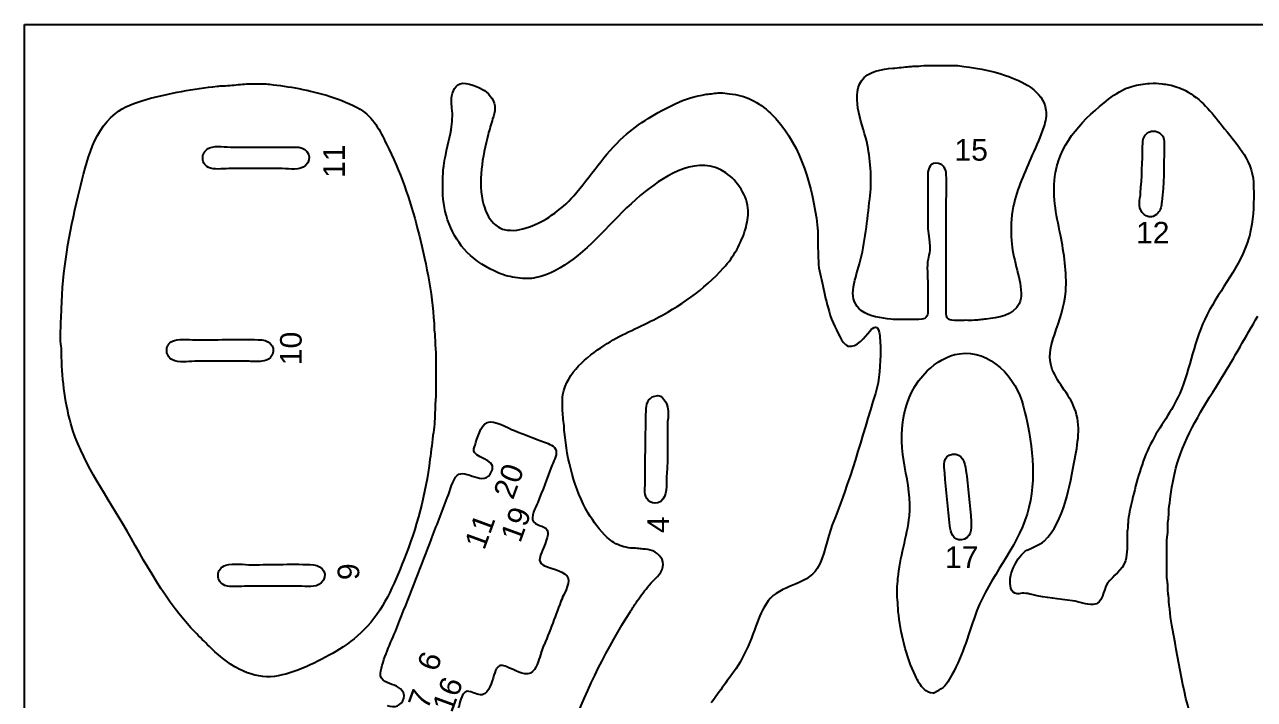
# Model space of a CAD drawing. Header units: millimetres. Extents: x 0 to 325, y 0 to 230.
# Drawn here: x 0 to 170.9, y 136.3 to 230 of the extents above; entities that cross this region are included whole.
import ezdxf
from ezdxf.enums import TextEntityAlignment as Align

# ---------------------------------------------------------------- set-up
doc = ezdxf.new("R2010")
doc.units = ezdxf.units.MM
doc.layers.add('Cut', color=7, linetype='Continuous')
doc.layers.add('Stege', color=5, linetype='Continuous', lineweight=25)
doc.layers.add('Text', color=1, linetype='Continuous', lineweight=25)
doc.styles.add('textstyle15', font='')
doc.styles.add('textstyle30', font='')
doc.styles.add('textstyle31', font='')
doc.styles.add('textstyle32', font='')
doc.styles.add('textstyle33', font='')
doc.styles.add('textstyle34', font='')
doc.styles.add('textstyle35', font='')
doc.styles.add('textstyle36', font='')
doc.styles.add('textstyle38', font='')
doc.styles.add('textstyle39', font='')
doc.styles.add('textstyle40', font='')
doc.styles.add('textstyle46', font='')
doc.styles.add('textstyle47', font='')
doc.styles.get('textstyle15').set_extended_font_data('Arial')
doc.styles.get('textstyle30').set_extended_font_data('Arial')
doc.styles.get('textstyle31').set_extended_font_data('Arial')
doc.styles.get('textstyle32').set_extended_font_data('Arial')
doc.styles.get('textstyle33').set_extended_font_data('Arial')
doc.styles.get('textstyle34').set_extended_font_data('Arial')
doc.styles.get('textstyle35').set_extended_font_data('Arial')
doc.styles.get('textstyle36').set_extended_font_data('Arial')
doc.styles.get('textstyle38').set_extended_font_data('Arial')
doc.styles.get('textstyle39').set_extended_font_data('Arial')
doc.styles.get('textstyle40').set_extended_font_data('Arial')
doc.styles.get('textstyle46').set_extended_font_data('Arial')
doc.styles.get('textstyle47').set_extended_font_data('Arial')

msp = doc.modelspace()

# ---------------------------------------------------------------- linework, layer by layer
at = {"layer": 'Cut'}
for p, q in [((0, 230), (325, 230)), ((0, 0), (0, 230))]:
    msp.add_line(p, q, dxfattribs=at)
for points in [[(29.05, 212.98), (35.14, 212.98)], [(35.81, 210), (28.38, 210)], [(128.07, 192.86), (128.07, 204.48)], [(30.95, 183.25), (23.65, 183.25)], [(38.11, 152.03), (30.95, 152.03)]]:
    msp.add_lwpolyline(points, dxfattribs=at)
for points in [[(116.29, 222.18), (117.2, 223.52), (119.17, 223.84), (120.64, 223.94)], [(120.64, 223.94), (121.45, 224), (122.22, 224.12), (122.94, 224.18)], [(122.94, 224.18), (123.84, 224.27), (123.59, 224.16), (124.56, 224.29)], [(124.56, 224.29), (125.18, 224.37), (125.49, 224.34), (126.04, 224.34)], [(126.04, 224.34), (126.71, 224.34), (127.93, 224.34), (128.61, 224.34)], [(128.61, 224.34), (129.02, 224.34), (129.3, 224.35), (129.69, 224.3)], [(129.69, 224.3), (131.8, 224.06), (134.2, 223.65), (136.31, 222.95)], [(117.12, 213.26), (116.63, 215.81), (114.68, 219.81), (116.29, 222.18)], [(136.31, 222.95), (138.63, 222.17), (141.51, 220.81), (141.93, 218.13)], [(16.89, 219.6), (20.08, 220.51), (23.57, 221.07), (26.76, 221.45)], [(26.76, 221.45), (27.07, 221.49), (27.25, 221.48), (27.57, 221.49)], [(27.57, 221.49), (28.46, 221.54), (29.19, 221.6), (30, 221.7)], [(30, 221.7), (30.44, 221.76), (30.71, 221.76), (31.08, 221.76)], [(31.08, 221.76), (31.58, 221.76), (32.57, 221.76), (33.11, 221.76)], [(33.11, 221.76), (33.46, 221.76), (33.72, 221.76), (34.05, 221.72)], [(34.05, 221.72), (35.3, 221.57), (36.81, 221.37), (38.11, 221.11)], [(38.11, 221.11), (40.99, 220.54), (44.05, 219.75), (46.62, 218.24)], [(59.32, 219.46), (59.33, 220.3), (59.61, 221.47), (60.54, 221.79)], [(60.54, 221.79), (61.39, 222.08), (63.26, 221.28), (63.92, 220.83)], [(63.92, 220.83), (64.69, 220.32), (65.36, 219.34), (65.36, 218.38)], [(95.68, 220.43), (96.02, 220.47), (96.26, 220.53), (96.62, 220.54)], [(96.62, 220.54), (97.18, 220.55), (97.47, 220.45), (97.97, 220.41)], [(150.63, 219.64), (151.61, 220.41), (152.66, 221.07), (153.87, 221.43)], [(153.87, 221.43), (154.72, 221.68), (155.55, 221.74), (156.3, 221.84)], [(156.3, 221.84), (157.12, 221.95), (157.34, 221.84), (158.06, 221.77)], [(158.06, 221.77), (158.38, 221.74), (158.68, 221.72), (159.01, 221.65)], [(159.01, 221.65), (159.79, 221.5), (160.58, 221.22), (161.3, 220.84)], [(161.3, 220.84), (163.47, 219.72), (164.92, 217.82), (166.41, 215.95)], [(12.57, 217.62), (13.86, 218.63), (15.32, 219.15), (16.89, 219.6)], [(59.38, 218.38), (59.33, 218.77), (59.32, 219.04), (59.32, 219.46)], [(83.24, 214.44), (85.32, 216.31), (87.91, 217.82), (90.41, 219.02)], [(90.41, 219.02), (91.75, 219.67), (93.24, 220.06), (94.73, 220.33)], [(94.73, 220.33), (95.06, 220.38), (95.35, 220.4), (95.68, 220.43)], [(97.97, 220.41), (100.12, 220.22), (102.04, 219.24), (103.65, 217.7)], [(143.25, 209.46), (144.05, 213.9), (147.23, 216.98), (150.63, 219.64)], [(7.45, 206.22), (8.4, 210.04), (9.34, 215.08), (12.57, 217.62)], [(46.62, 218.24), (48.51, 217.14), (49.34, 215.32), (50.3, 213.38)], [(59.27, 215.41), (59.42, 216.41), (59.51, 217.41), (59.38, 218.38)], [(65.36, 218.38), (65.36, 217.88), (65.18, 217.38), (65.04, 216.9)], [(103.65, 217.7), (107.65, 213.87), (109.17, 208.43), (110.03, 203.11)], [(141.93, 218.13), (142.04, 217.4), (141.84, 216.54), (141.62, 215.83)], [(58.3, 210.81), (58.52, 212.21), (59.05, 214.02), (59.27, 215.41)], [(65.04, 216.9), (64.82, 216.18), (64.59, 215.45), (64.41, 214.73)], [(141.62, 215.83), (141.22, 214.49), (140.58, 213.19), (140.02, 211.91)], [(166.41, 215.95), (167.32, 214.81), (168.31, 213.65), (169.14, 212.44)], [(64.41, 214.73), (63.64, 211.72), (62.94, 208.12), (63.79, 205)], [(76.31, 206.22), (78.64, 208.9), (80.59, 212.04), (83.24, 214.44)], [(155.36, 213.11), (155.36, 214.02), (155.48, 214.93), (156.57, 215.19)], [(156.57, 215.19), (157.09, 215.31), (157.67, 215.08), (158, 214.7)], [(158, 214.7), (158.47, 214.17), (158.33, 213.56), (158.33, 212.84)], [(24.75, 211.62), (24.79, 212.17), (25.16, 212.68), (25.68, 212.88)], [(25.68, 212.88), (26.7, 213.27), (27.86, 212.98), (29.05, 212.98)], [(35.14, 212.98), (36.06, 212.98), (37.22, 213.05), (38.11, 212.96)], [(38.11, 212.96), (39.38, 212.84), (40.09, 211.41), (39.04, 210.44)], [(50.3, 213.38), (52.16, 209.67), (53.61, 205.62), (54.61, 201.62)], [(97.43, 209.43), (93.72, 211.99), (89.24, 209.21), (86.22, 206.81)], [(117.45, 205.83), (117.77, 208.2), (117.58, 210.94), (117.12, 213.26)], [(140.02, 211.91), (138.99, 209.56), (137.93, 207.26), (137.38, 204.75)], [(155.08, 206.63), (155.22, 208.73), (155.35, 211.02), (155.36, 213.11)], [(158.33, 212.84), (158.33, 210.42), (158.32, 207.81), (158.02, 205.41)], [(169.14, 212.44), (170.01, 211.17), (170.69, 209.67), (170.76, 208.11)], [(25.54, 210.18), (24.99, 210.46), (24.7, 211.01), (24.75, 211.62)], [(39.04, 210.44), (38.22, 209.69), (36.93, 210), (35.81, 210)], [(58.11, 206.89), (58.1, 208.27), (58.1, 209.5), (58.3, 210.81)], [(126.99, 210.73), (125.89, 210.99), (125.51, 210), (125.5, 209.21)], [(128.07, 209.21), (128.03, 209.88), (127.74, 210.55), (126.99, 210.73)], [(28.38, 210), (27.44, 210), (26.32, 209.79), (25.54, 210.18)], [(100.54, 204.19), (100.46, 206.2), (99.05, 208.32), (97.43, 209.43)], [(125.5, 209.21), (125.49, 207.47), (125.5, 205.56), (125.5, 203.8)], [(128.07, 204.48), (128.07, 206.02), (128.15, 207.68), (128.07, 209.21)], [(143.93, 200.82), (143.34, 203.72), (142.72, 206.49), (143.25, 209.46)], [(61.49, 198.38), (59.31, 200.59), (58.12, 203.9), (58.11, 206.89)], [(86.22, 206.81), (82.65, 203.98), (79.85, 200.19), (76.22, 197.42)], [(170.76, 208.11), (170.84, 206.24), (170.83, 204.16), (170.53, 202.3)], [(5.13, 190.54), (5.26, 195.74), (6.18, 201.13), (7.45, 206.22)], [(73.24, 203.52), (74.37, 204.29), (75.43, 205.2), (76.31, 206.22)], [(116, 196.78), (116.85, 199.74), (117.06, 202.85), (117.45, 205.83)], [(155.28, 203.93), (154.65, 204.74), (155.01, 205.6), (155.08, 206.63)], [(158.02, 205.41), (157.95, 204.78), (157.9, 204.26), (157.48, 203.82)], [(63.79, 205), (64.03, 204.08), (64.47, 203.12), (65.15, 202.45)], [(70.14, 201.91), (71.24, 202.3), (72.27, 202.86), (73.24, 203.52)], [(100.17, 201.62), (100.41, 202.42), (100.57, 203.37), (100.54, 204.19)], [(125.5, 203.8), (125.5, 203.12), (125.48, 202.31), (125.51, 201.64)], [(137.38, 204.75), (137.05, 203.26), (137.06, 201.52), (137.13, 200.02)], [(156.57, 203.31), (156.06, 203.24), (155.62, 203.5), (155.28, 203.93)], [(157.48, 203.82), (157.22, 203.54), (156.93, 203.36), (156.57, 203.31)], [(65.15, 202.45), (65.55, 202.04), (66.07, 201.69), (66.62, 201.56)], [(66.62, 201.56), (67.81, 201.28), (68.95, 201.48), (70.14, 201.91)], [(110.03, 203.11), (110.42, 200.74), (110.07, 198.14), (110.45, 195.81)], [(170.53, 202.3), (170.42, 201.66), (170.31, 201.03), (170.13, 200.41)], [(54.61, 201.62), (55.67, 197.41), (56.69, 192.85), (56.89, 188.52)], [(97.14, 196.22), (98.54, 197.78), (99.57, 199.6), (100.17, 201.62)], [(125.51, 201.64), (126.04, 198.61), (125.68, 198.2), (125.54, 197.45)], [(137.13, 200.02), (137.24, 197.62), (138.38, 195.12), (138.47, 192.72)], [(144.67, 192.98), (144.85, 195.61), (144.45, 198.22), (143.93, 200.82)], [(170.13, 200.41), (168.95, 196.43), (166.18, 193.35), (164.31, 189.73)], [(65.81, 195.53), (64.27, 196.18), (62.7, 197.15), (61.49, 198.38)], [(76.22, 197.42), (74.74, 196.29), (72.88, 195.23), (71.08, 194.87)], [(115.14, 193.13), (115.28, 194.34), (115.66, 195.56), (116, 196.78)], [(125.54, 197.45), (125.34, 196.4), (125.5, 195.05), (125.5, 193.94)], [(68.51, 194.83), (67.58, 194.96), (66.65, 195.17), (65.81, 195.53)], [(69.86, 194.73), (69.32, 194.73), (69.01, 194.76), (68.51, 194.83)], [(71.08, 194.87), (70.63, 194.78), (70.32, 194.74), (69.86, 194.73)], [(87.43, 189.02), (90.94, 190.81), (94.46, 193.22), (97.14, 196.22)], [(110.45, 195.81), (110.55, 195.23), (110.72, 194.76), (110.84, 194.19)], [(110.84, 194.19), (111.07, 193.05), (111.33, 191.82), (111.64, 190.68)], [(116.31, 190.26), (115.36, 190.95), (115, 192), (115.14, 193.13)], [(125.5, 193.94), (125.5, 192.82), (125.51, 191.53), (125.5, 190.42)], [(128.07, 190.15), (128.07, 191.01), (128.07, 191.99), (128.07, 192.86)], [(138.47, 192.72), (138.49, 192.18), (138.44, 191.71), (138.21, 191.24)], [(143.11, 186.9), (143.78, 188.92), (144.52, 190.85), (144.67, 192.98)], [(5, 187.03), (5, 188.14), (5.11, 189.42), (5.13, 190.54)], [(111.64, 190.68), (112.03, 189.24), (112.58, 187.92), (113.32, 186.62)], [(120.37, 189.1), (119.04, 189.22), (117.42, 189.46), (116.31, 190.26)], [(125.5, 190.42), (125.5, 190.06), (125.54, 189.8), (125.36, 189.5)], [(128.38, 189.08), (128.02, 189.32), (128.07, 189.71), (128.07, 190.15)], [(138.21, 191.24), (137.4, 189.63), (135.2, 189.26), (133.61, 189.1)], [(164.31, 189.73), (162.52, 186.27), (162.03, 182.34), (160.51, 178.79)], [(56.89, 188.52), (56.91, 188.05), (56.91, 187.74), (56.97, 187.3)], [(80.54, 185.45), (82.73, 186.91), (85.08, 187.83), (87.43, 189.02)], [(117.43, 187.43), (117.99, 188.07), (118.55, 188.29), (118.75, 187.3)], [(122.94, 189.07), (122.01, 189.07), (121.2, 189.02), (120.37, 189.1)], [(124.69, 189.09), (124.14, 189.01), (123.59, 189.07), (122.94, 189.07)], [(125.36, 189.5), (125.2, 189.22), (124.98, 189.14), (124.69, 189.09)], [(130.77, 188.94), (130.29, 188.94), (128.8, 188.8), (128.38, 189.08)], [(132.8, 189.03), (132.48, 189), (132.31, 188.96), (131.99, 188.94)], [(133.61, 189.1), (133.32, 189.07), (133.09, 189.07), (132.8, 189.03)], [(166.38, 181), (168.11, 183.81), (169.7, 186.71), (171.38, 189.52)], [(5.04, 185.68), (4.98, 186.17), (5, 186.54), (5, 187.03)], [(20.81, 186.13), (21.73, 186.42), (23.15, 186.22), (24.19, 186.22)], [(24.19, 186.22), (26.9, 186.22), (30.34, 186.37), (32.97, 186.21)], [(113.32, 186.62), (113.6, 186.14), (113.87, 185.54), (114.46, 185.37)], [(114.46, 185.37), (115.63, 185.03), (116.81, 186.71), (117.43, 187.43)], [(118.75, 187.3), (118.88, 186.7), (118.92, 185.56), (118.92, 184.87)], [(142.59, 182.84), (142.3, 184.21), (142.66, 185.55), (143.11, 186.9)], [(5.14, 184.46), (5.13, 184.95), (5.09, 185.21), (5.04, 185.68)], [(20.55, 183.44), (20.02, 183.72), (19.72, 184.29), (19.75, 184.87)], [(19.75, 184.87), (19.79, 185.53), (20.12, 185.91), (20.81, 186.13)], [(32.97, 186.21), (34.18, 186.14), (35.15, 184.88), (34.16, 183.8)], [(57.03, 186.22), (57.03, 185.82), (57.03, 185.55), (57.08, 185.14)], [(57.08, 185.14), (57.14, 184.68), (57.16, 184.43), (57.16, 183.92)], [(74.81, 178.65), (75.41, 181.74), (78.11, 183.83), (80.54, 185.45)], [(118.92, 184.87), (118.92, 182.83), (118.84, 180.73), (118.24, 178.79)], [(129.9, 184.3), (134.15, 184.97), (137.82, 180.9), (138.78, 177.06)], [(6.43, 174.6), (5.55, 177.69), (5.15, 181.24), (5.14, 184.46)], [(23.65, 183.25), (22.59, 183.25), (21.44, 182.97), (20.55, 183.44)], [(32.97, 183.25), (32.35, 183.21), (31.59, 183.25), (30.95, 183.25)], [(34.16, 183.8), (33.8, 183.42), (33.45, 183.28), (32.97, 183.25)], [(57.16, 183.92), (57.16, 182.38), (57.17, 180.31), (57.16, 178.79)], [(125.44, 181.93), (126.65, 183.13), (128.2, 184.04), (129.9, 184.3)], [(122.32, 168.53), (121.41, 173.3), (121.81, 178.34), (125.44, 181.93)], [(145.72, 177.17), (144.9, 178.98), (143, 180.91), (142.59, 182.84)], [(160.34, 169.63), (161.68, 173.68), (164.12, 177.35), (166.38, 181)], [(57.16, 178.79), (57.16, 178.39), (57.14, 178.09), (57.08, 177.71)], [(74.73, 177.03), (74.72, 177.6), (74.7, 178.04), (74.81, 178.65)], [(86.35, 176.35), (86.36, 177.23), (86.56, 178.14), (87.57, 178.43)], [(87.57, 178.43), (88.79, 178.77), (89.28, 177.33), (89.38, 176.62)], [(118.24, 178.79), (116.36, 172.71), (114.65, 166.45), (112.24, 160.54)], [(160.51, 178.79), (159.46, 176.31), (157.71, 174.22), (156.47, 171.76)], [(57.03, 176.49), (57.03, 175.44), (56.95, 174.35), (56.81, 173.38)], [(57.08, 177.71), (57.03, 177.28), (57.03, 176.96), (57.03, 176.49)], [(74.92, 174.6), (74.81, 175.44), (74.75, 176.09), (74.73, 177.03)], [(86.22, 166.35), (86.22, 169.59), (86.31, 173.18), (86.35, 176.35)], [(89.38, 176.62), (89.42, 176.34), (89.46, 176.15), (89.45, 175.81)], [(138.78, 177.06), (139.98, 172.27), (140.81, 166.95), (139.31, 162.04)], [(145.95, 169.73), (146.43, 172.28), (146.82, 174.74), (145.72, 177.17)], [(13.65, 160.68), (11.01, 165.16), (7.87, 169.55), (6.43, 174.6)], [(62.59, 171.62), (62.89, 172.49), (63.33, 174.41), (64.29, 174.76)], [(64.29, 174.76), (65.28, 175.12), (67.14, 173.97), (68.07, 173.62)], [(75.02, 173.38), (74.98, 173.84), (74.98, 174.19), (74.92, 174.6)], [(89.35, 174.87), (89.31, 174.46), (89.32, 174.24), (89.32, 173.79)], [(89.45, 175.81), (89.45, 175.45), (89.39, 175.27), (89.35, 174.87)], [(56.81, 173.38), (56.65, 172.18), (56.48, 170.85), (56.33, 169.6)], [(68.07, 173.62), (69.43, 173.1), (70.87, 172.54), (72.26, 172)], [(78.32, 162.17), (76.36, 165.47), (75.39, 169.6), (75.02, 173.38)], [(89.32, 173.79), (89.32, 172.26), (89.36, 170.57), (89.32, 169.06)], [(62.53, 170.59), (62.34, 170.91), (62.47, 171.29), (62.59, 171.62)], [(72.26, 172), (72.88, 171.76), (73.68, 171.56), (73.85, 170.81)], [(156.47, 171.76), (155.23, 169.29), (154.53, 166.57), (153.89, 163.92)], [(56.33, 169.6), (55.76, 164.89), (54.46, 160.09), (52.7, 155.68)], [(64.69, 167.58), (66.08, 169.54), (63.15, 169.58), (62.53, 170.59)], [(73.85, 170.81), (73.99, 170.16), (73.46, 169.25), (73.23, 168.65)], [(127.86, 167.72), (127.78, 168.76), (127.54, 170.12), (128.95, 170.34)], [(128.95, 170.34), (130.27, 170.56), (130.69, 169.13), (130.81, 168.13)], [(141.68, 158.28), (144.49, 161.07), (145.25, 165.99), (145.95, 169.73)], [(159.24, 164.49), (159.43, 166.1), (159.84, 168.11), (160.34, 169.63)], [(59.88, 167.14), (60.9, 168.8), (63.44, 165.81), (64.69, 167.58)], [(73.23, 168.65), (72.59, 166.98), (71.97, 165.3), (71.31, 163.65)], [(89.32, 169.06), (89.3, 168.33), (89.19, 167.52), (89.19, 166.76)], [(122.96, 161.77), (123.21, 163.87), (122.73, 166.41), (122.32, 168.53)], [(128.57, 160.42), (128.31, 162.77), (128.03, 165.35), (127.86, 167.72)], [(130.81, 168.13), (131.09, 165.81), (131.37, 163.26), (131.53, 160.96)], [(58.6, 163.92), (58.98, 164.92), (59.33, 166.25), (59.88, 167.14)], [(86.65, 163.96), (86.01, 164.58), (86.22, 165.48), (86.22, 166.35)], [(89.19, 166.76), (89.19, 165.64), (89.24, 163.97), (87.97, 163.61)], [(159.01, 162.73), (159.06, 163.18), (159.18, 163.99), (159.24, 164.49)], [(56.3, 157.97), (57.05, 159.96), (57.86, 161.93), (58.6, 163.92)], [(71.31, 163.65), (71.04, 162.96), (70.2, 161.65), (70.72, 160.98)], [(87.97, 163.61), (87.49, 163.47), (87.01, 163.62), (86.65, 163.96)], [(153.89, 163.92), (153.65, 162.95), (153.39, 161.81), (153.34, 160.82)], [(158.99, 161.92), (159, 162.24), (158.99, 162.42), (159.01, 162.73)], [(23.92, 145.41), (19.53, 149.8), (16.78, 155.34), (13.65, 160.68)], [(70.72, 160.98), (71.32, 160.2), (72.54, 160.61), (72.71, 159.46)], [(80.95, 158.8), (79.88, 159.78), (79.06, 160.94), (78.32, 162.17)], [(121.36, 153.11), (121.59, 155.94), (122.63, 158.98), (122.96, 161.77)], [(131.53, 160.96), (131.6, 159.93), (131.52, 158.6), (130.17, 158.47)], [(139.31, 162.04), (137.81, 157.15), (134.15, 153.36), (132.34, 148.65)], [(153.34, 160.82), (153.32, 160.47), (153.3, 160.21), (153.25, 159.87)], [(158.86, 159.89), (158.86, 160.28), (158.84, 160.47), (158.88, 160.84)], [(158.88, 160.84), (158.92, 161.27), (158.98, 161.48), (158.99, 161.92)], [(72.71, 159.46), (72.82, 158.77), (71.91, 157), (71.7, 156.35)], [(112.24, 160.54), (111.5, 158.71), (111.16, 156.1), (110.14, 154.46)], [(130.17, 158.47), (129.01, 158.35), (128.67, 159.52), (128.57, 160.42)], [(153.25, 159.87), (153.21, 159.53), (153.2, 159.28), (153.2, 158.92)], [(158.73, 158.4), (158.75, 159.02), (158.85, 159.29), (158.86, 159.89)], [(51.82, 146.48), (53.33, 150.31), (54.86, 154.12), (56.3, 157.97)], [(82.97, 157.58), (82.24, 157.8), (81.52, 158.27), (80.95, 158.8)], [(84.19, 157.32), (83.75, 157.37), (83.37, 157.45), (82.97, 157.58)], [(85.14, 157.26), (84.78, 157.3), (84.53, 157.29), (84.19, 157.32)], [(85.95, 157.17), (85.61, 157.19), (85.44, 157.23), (85.14, 157.26)], [(139.01, 156.82), (139.66, 157.33), (141.12, 157.72), (141.68, 158.28)], [(153.2, 158.92), (153.19, 157.8), (153.29, 156.61), (152.96, 155.54)], [(158.72, 157.05), (158.72, 157.58), (158.7, 157.87), (158.73, 158.4)], [(52.7, 155.68), (51.33, 152.23), (49.81, 148.58), (47.16, 145.95)], [(71.7, 156.35), (71.61, 156.05), (71.5, 155.73), (71.62, 155.42)], [(87.3, 156.92), (86.79, 157.11), (86.42, 157.14), (85.95, 157.17)], [(88.71, 154.73), (88.89, 155.59), (88.19, 156.58), (87.3, 156.92)], [(137.04, 151.76), (136.59, 153.37), (137.66, 155.78), (139.01, 156.82)], [(152.96, 155.54), (152.52, 154.14), (151.31, 153.56), (150.49, 152.43)], [(158.72, 154.34), (158.72, 155.04), (158.72, 156.34), (158.72, 157.05)], [(26.9, 153.52), (26.89, 154.19), (27.28, 154.73), (27.97, 154.93)], [(27.97, 154.93), (29.05, 155.24), (30.46, 155), (31.62, 155)], [(31.62, 155), (34.2, 155), (37.65, 155.14), (40.14, 155)], [(40.14, 155), (41.4, 154.92), (42.35, 153.52), (41.2, 152.47)], [(71.62, 155.42), (71.78, 155.04), (72.16, 154.91), (72.53, 154.75)], [(72.53, 154.75), (73.35, 154.41), (75.21, 154.11), (75.52, 153.1)], [(86.78, 152.16), (87.55, 153.09), (88.46, 153.57), (88.71, 154.73)], [(110.14, 154.46), (109.4, 153.28), (108, 152.68), (106.76, 152.17)], [(158.78, 152.86), (158.7, 153.47), (158.72, 153.8), (158.72, 154.34)], [(27.84, 152.13), (27.16, 152.39), (26.91, 152.86), (26.9, 153.52)], [(30.95, 152.03), (29.99, 152.03), (28.67, 151.81), (27.84, 152.13)], [(41.2, 152.47), (40.4, 151.73), (39.2, 152.03), (38.11, 152.03)], [(75.52, 153.1), (75.77, 152.29), (74.84, 150.78), (74.55, 150)], [(85.14, 150), (85.66, 150.75), (86.21, 151.46), (86.78, 152.16)], [(106.76, 152.17), (105.53, 151.66), (104.15, 151.08), (103.31, 150)], [(121.3, 150.13), (121.17, 151.08), (121.28, 152.09), (121.36, 153.11)], [(150.49, 152.43), (149.8, 151.49), (149.92, 149.54), (148.47, 149.48)], [(158.85, 152.04), (158.85, 152.39), (158.81, 152.6), (158.78, 152.86)], [(74.86, 150.79), (74, 148.49), (73.12, 146.18), (72.22, 143.9)], [(137.93, 150.98), (137.47, 151.02), (137.17, 151.28), (137.04, 151.76)], [(138.87, 151.05), (138.49, 151.06), (138.28, 150.95), (137.93, 150.98)], [(145.63, 150), (143.65, 150.29), (142, 150.39), (139.95, 150.86)], [(158.9, 151.1), (158.85, 151.49), (158.86, 151.68), (158.85, 152.04)], [(158.98, 150.42), (158.96, 150.68), (158.93, 150.84), (158.9, 151.1)], [(159.51, 146.09), (159.25, 147.46), (159.08, 149.13), (158.98, 150.42)], [(84.18, 148.52), (84.5, 149.02), (84.79, 149.5), (85.14, 150)], [(102.7, 149.03), (101.75, 147.34), (100.86, 143.68), (99.1, 140.95)], [(121.4, 148.51), (121.33, 149.2), (121.38, 149.52), (121.3, 150.13)], [(148.47, 149.48), (147.54, 149.44), (146.54, 149.87), (145.63, 150)], [(76.09, 132.3), (78.16, 137.98), (81.01, 143.46), (84.18, 148.52)], [(123.78, 139.58), (122.5, 142.17), (121.68, 145.7), (121.4, 148.51)], [(132.34, 148.65), (131.2, 145.65), (130.47, 142.53), (128.86, 139.72)], [(25.95, 143.39), (25.26, 144.05), (24.6, 144.72), (23.92, 145.41)], [(47.16, 145.95), (46.01, 144.8), (44.66, 143.79), (43.24, 142.96)], [(49.49, 140.27), (49.94, 142.33), (51.05, 144.51), (51.82, 146.48)], [(163.12, 130.8), (161.19, 135.68), (160.46, 141.01), (159.51, 146.09)], [(30.41, 140.22), (28.75, 140.95), (27.25, 142.14), (25.95, 143.39)], [(43.24, 142.96), (40.87, 141.56), (37.42, 139.85), (34.73, 139.5)], [(71.76, 142.72), (71.53, 142.17), (71.3, 140.87), (70.6, 140.16)], [(34.73, 139.5), (33.29, 139.31), (31.75, 139.63), (30.41, 140.22)], [(49.84, 138.98), (49.44, 139.33), (49.38, 139.75), (49.49, 140.27)], [(66.05, 141), (65.63, 140.87), (65.49, 140.38), (65.34, 140)], [(67.53, 140.59), (67.1, 140.76), (66.5, 141.14), (66.05, 141)], [(70.6, 140.16), (69.85, 139.4), (68.41, 140.24), (67.53, 140.59)], [(99.1, 140.95), (98.49, 140), (97.8, 139.13), (97.16, 138.25)], [(52.23, 137.78), (51.61, 138.35), (50.48, 138.44), (49.84, 138.98)], [(65.34, 140), (65.01, 139.15), (64.74, 137.67), (63.98, 137.12)], [(125.03, 137.7), (124.49, 138.21), (124.11, 138.9), (123.78, 139.58)], [(128.86, 139.72), (128.32, 138.76), (127.96, 138.05), (127.04, 137.57)], [(52.7, 136.48), (52.83, 137), (52.59, 137.45), (52.23, 137.78)], [(61.24, 137.33), (60.63, 136.88), (60.54, 135.9), (60.27, 135.13)], [(62.26, 137.25), (61.94, 137.36), (61.56, 137.57), (61.24, 137.33)], [(63.98, 137.12), (63.46, 136.74), (62.77, 137.08), (62.26, 137.25)], [(97.16, 138.25), (96.58, 137.45), (96, 136.61), (95.42, 135.81)], [(126.25, 137.18), (125.75, 137.13), (125.38, 137.38), (125.03, 137.7)], [(50.36, 135.46), (51.37, 135.11), (52.42, 135.38), (52.7, 136.48)]]:
    msp.add_open_spline(points, degree=3, dxfattribs=at)
at = {"layer": 'Stege'}
for p, q in [((103.31, 150), (102.7, 149.03)), ((71.76, 142.72), (72.22, 143.9)), ((126.25, 137.18), (127.04, 137.57))]:
    msp.add_line(p, q, dxfattribs=at)
for points in [[(131.99, 188.94), (131.51, 188.92), (131.18, 188.94), (130.77, 188.94)], [(56.97, 187.3), (57.02, 186.9), (57.03, 186.67), (57.03, 186.22)], [(139.95, 150.86), (139.55, 150.96), (139.26, 151.04), (138.87, 151.05)]]:
    msp.add_open_spline(points, degree=3, dxfattribs=at)

# ---------------------------------------------------------------- texts
at = {"layer": 'Text'}
for s, style, p in [('15', 'textstyle38', (131.53, 212.61)), ('12', 'textstyle36', (156.76, 201.11)), ('17', 'textstyle15', (130.21, 156.05))]:
    msp.add_text(s, height=3, dxfattribs=dict(at, style=style)).set_placement(p, align=Align.MIDDLE_CENTER)
for s, rotation, style, p in [('11', 90, 'textstyle34', (43, 211.03)), ('10', 90, 'textstyle33', (37, 185.03)), ('20', 70, 'textstyle47', (67.26, 166.62)), ('19', 70, 'textstyle46', (68.26, 160.62)), ('11', 70, 'textstyle35', (63.26, 159.62)), ('4', 90, 'textstyle30', (88.04, 160.56)), ('9', 90, 'textstyle32', (45, 154.03)), ('6', 70, 'textstyle31', (56.26, 141.62)), ('16', 70, 'textstyle39', (58.77, 137.02)), ('17', 70, 'textstyle40', (54.6, 135.27))]:
    msp.add_text(s, height=3, rotation=rotation, dxfattribs=dict(at, style=style)).set_placement(p, align=Align.MIDDLE_CENTER)

doc.saveas('drawing.dxf')
